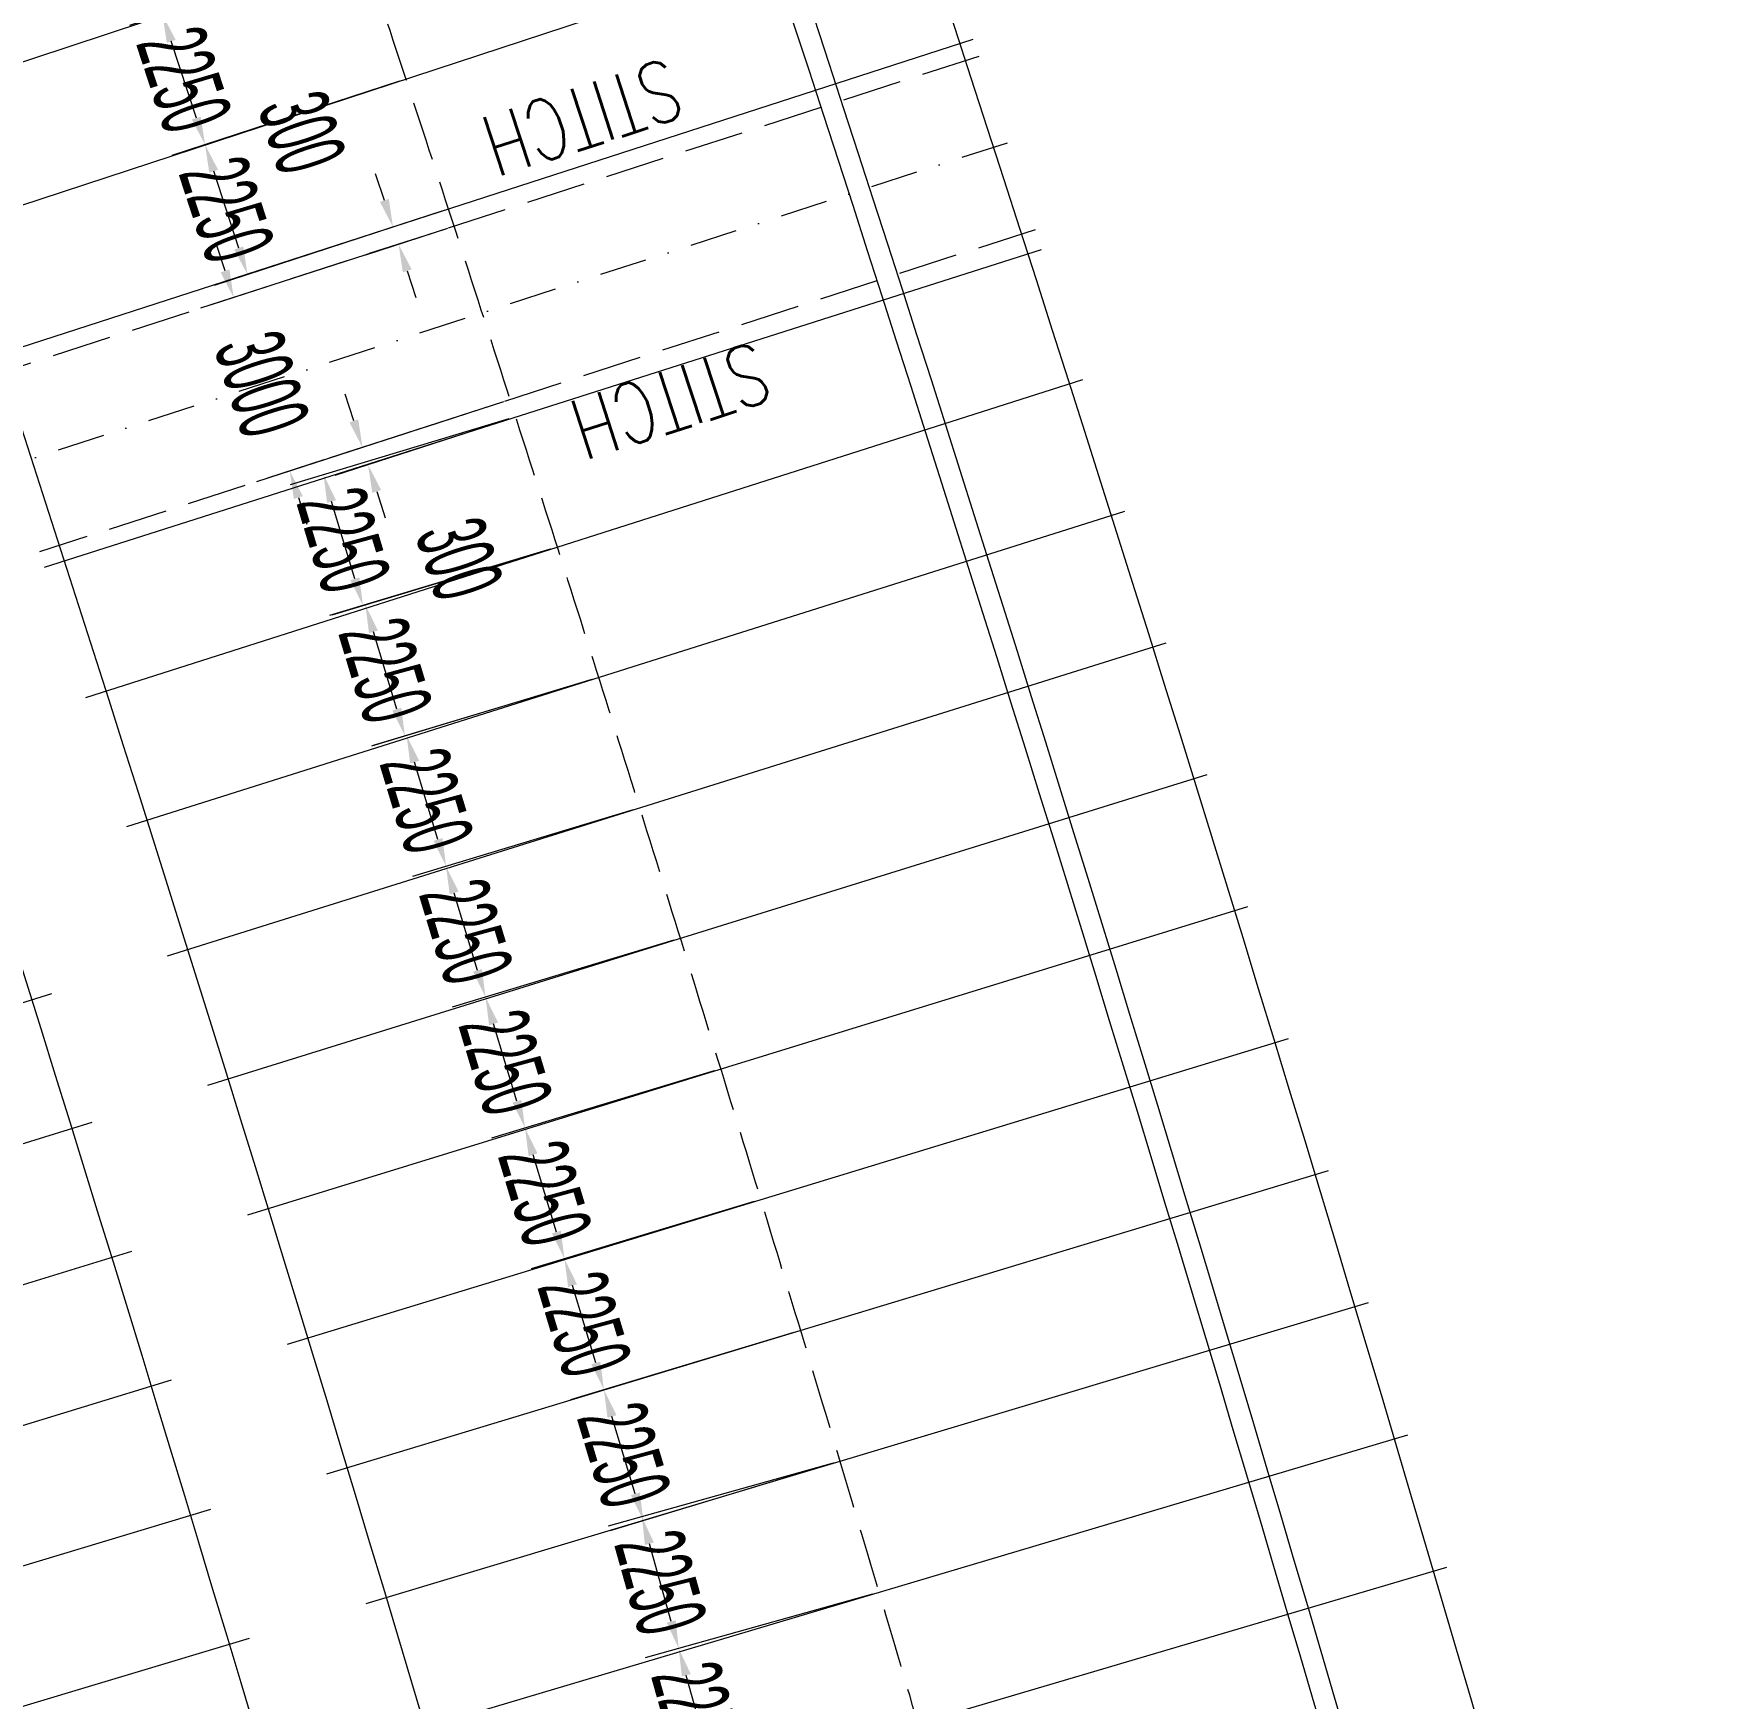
# Model space of a CAD drawing. Header units: millimetres. Extents: x 27228149 to 29012050, y 40856015 to 42918728.
# Drawn here: x 27320835 to 27348650, y 42768929 to 42796326 of the extents above; entities that cross this region are included whole.
import ezdxf

# ---------------------------------------------------------------- set-up
doc = ezdxf.new("R2010")
doc.units = ezdxf.units.MM
doc.header["$LTSCALE"] = 0.05
doc.linetypes.add('DGN Style 3', pattern=[27349.722329, 19535.51595, -7814.20638])
doc.linetypes.add('DGN Style 4', pattern=[31276.361035, 15628.41276, -7814.20638, 19.535516, -7814.20638])
doc.layers.get('Defpoints').update_dxf_attribs({"lineweight": 0})
for name, color, linetype, lineweight in [('InnerEdge_NB', 7, 'Continuous', 0), ('InnerEdge_SB', 7, 'Continuous', 0), ('OuterEdge_NB', 7, 'Continuous', 0), ('OuterEdge_SB', 7, 'Continuous', 0), ('PlacementCurve_NB', 1, 'DGN Style 3', 0), ('PlacementCurve_SB', 1, 'DGN Style 3', 0), ('S-_ANOT----_A-', 7, 'Continuous', 0), ('S-_ANOT----_T-', 7, 'Continuous', 0), ('S-_GRIDLINE_E- Adjusted', 6, 'DGN Style 4', 0), ('S-_SEG-----_E-NB', 3, 'Continuous', 13), ('S-_SEG-----_E-SB', 3, 'Continuous', 13), ('S-_WALLLBW-_E-', 40, 'Continuous', 13)]:
    doc.layers.add(name, color=color, linetype=linetype, lineweight=lineweight)
doc.styles.add('Styletxt', font='txt.shx')
doc.styles.add('StyleWORKING', font='WORKING.shx')
doc.dimstyles.new('dim300', dxfattribs={"dimtxt": 750, "dimasz": 750, "dimexe": 375, "dimexo": 375, "dimgap": 375, "dimtad": 1, "dimdec": 0, "dimzin": 11, "dimdsep": 46, "dimtxsty": 'StyleWORKING', "dimsah": 1, "dimcen": 0.09, "dimclrd": 7, "dimclre": 7, "dimadec": 4, "dimazin": 3, "dimtfac": 1, "dimtdec": 0, "dimtmove": 0, "dimatfit": 3, "dimfxl": 1, "dimtolj": 1, "dimtzin": 0, "dimlwd": 0, "dimlwe": 0, "dimarcsym": 0})

# ---------------------------------------------------------------- blocks, each defined once
blk = doc.blocks.new('*D13')
at = {"layer": 'Defpoints', "color": 0, "linetype": 'Continuous', "transparency": 16777216}
for p in [(27328769, 42790022), (27325606, 42789068), (27329445, 42787876)]:
    blk.add_point(p, dxfattribs=at)
at = {"layer": 'S-_ANOT----_A-', "linetype": 'Continuous', "transparency": 16777216}
for p, q in [((27328659, 42789989), (27325055, 42788902)), ((27329335, 42787843), (27325705, 42786748))]:
    blk.add_line(p, q, dxfattribs=at)
at = {"layer": 'S-_ANOT----_A-', "color": 7, "linetype": 'Continuous', "lineweight": 0, "transparency": 16777216}
blk.add_line((27326123, 42787354), (27325738, 42788627), dxfattribs=at)
at = {"layer": 'S-_ANOT----_A-', "color": 7, "linetype": 'Continuous', "transparency": 16777216}
for points in [[(27325812, 42788649), (27325665, 42788605), (27325606, 42789068)], [(27326196, 42787376), (27326049, 42787332), (27326255, 42786914)]]:
    blk.add_solid(points, dxfattribs=at)
at = {"layer": 'S-_ANOT----_A-', "color": 0, "linetype": 'Continuous', "transparency": 16777216, "insert": (27325932, 42787991), "char_height": 1150, "attachment_point": 5, "rotation": 286.7872, "style": 'StyleWORKING'}
blk.add_mtext('\\A1;{\\W0.47826;\\C0;2250}', dxfattribs=at)
blk = doc.blocks.new('*D14')
at = {"layer": 'Defpoints', "color": 0, "linetype": 'Continuous', "transparency": 16777216}
for p in [(27329459, 42787877), (27326295, 42786922), (27330134, 42785730)]:
    blk.add_point(p, dxfattribs=at)
at = {"layer": 'S-_ANOT----_A-', "linetype": 'Continuous', "transparency": 16777216}
for p, q in [((27329349, 42787843), (27325745, 42786756)), ((27330024, 42785697), (27326394, 42784602))]:
    blk.add_line(p, q, dxfattribs=at)
at = {"layer": 'S-_ANOT----_A-', "color": 7, "linetype": 'Continuous', "lineweight": 0, "transparency": 16777216}
blk.add_line((27326812, 42785209), (27326428, 42786482), dxfattribs=at)
at = {"layer": 'S-_ANOT----_A-', "color": 7, "linetype": 'Continuous', "transparency": 16777216}
for points in [[(27326501, 42786504), (27326355, 42786460), (27326295, 42786922)], [(27326886, 42785231), (27326739, 42785186), (27326945, 42784768)]]:
    blk.add_solid(points, dxfattribs=at)
at = {"layer": 'S-_ANOT----_A-', "color": 0, "linetype": 'Continuous', "transparency": 16777216, "insert": (27326621, 42785846), "char_height": 1150, "attachment_point": 5, "rotation": 286.7872, "style": 'StyleWORKING'}
blk.add_mtext('\\A1;{\\W0.47826;\\C0;2250}', dxfattribs=at)
blk = doc.blocks.new('*D227')
at = {"layer": 'Defpoints', "color": 0, "linetype": 'Continuous', "transparency": 16777216}
for p in [(27325548, 42799854), (27322256, 42798777), (27326258, 42797719)]:
    blk.add_point(p, dxfattribs=at)
at = {"layer": 'S-_ANOT----_A-', "linetype": 'Continuous', "transparency": 16777216}
for p, q in [((27325439, 42799819), (27321709, 42798599)), ((27326149, 42797683), (27322409, 42796460))]:
    blk.add_line(p, q, dxfattribs=at)
at = {"layer": 'S-_ANOT----_A-', "color": 7, "linetype": 'Continuous', "lineweight": 0, "transparency": 16777216}
blk.add_line((27322812, 42797076), (27322399, 42798340), dxfattribs=at)
at = {"layer": 'S-_ANOT----_A-', "color": 7, "linetype": 'Continuous', "transparency": 16777216}
for points in [[(27322472, 42798364), (27322326, 42798316), (27322256, 42798777)], [(27322885, 42797100), (27322739, 42797052), (27322955, 42796639)]]:
    blk.add_solid(points, dxfattribs=at)
at = {"layer": 'S-_ANOT----_A-', "color": 0, "linetype": 'Continuous', "transparency": 16777216, "insert": (27322607, 42797709), "char_height": 1150, "attachment_point": 5, "rotation": 288.1104, "style": 'StyleWORKING'}
blk.add_mtext('\\A1;{\\W0.47826;\\C0;2250}', dxfattribs=at)
blk = doc.blocks.new('*D228')
at = {"layer": 'Defpoints', "color": 0, "linetype": 'Continuous', "transparency": 16777216}
for p in [(27326258, 42797719), (27322955, 42796639), (27326963, 42795582)]:
    blk.add_point(p, dxfattribs=at)
at = {"layer": 'S-_ANOT----_A-', "linetype": 'Continuous', "transparency": 16777216}
for p, q in [((27326149, 42797683), (27322409, 42796460)), ((27326854, 42795547), (27323108, 42794322))]:
    blk.add_line(p, q, dxfattribs=at)
at = {"layer": 'S-_ANOT----_A-', "color": 7, "linetype": 'Continuous', "lineweight": 0, "transparency": 16777216}
blk.add_line((27323512, 42794938), (27323098, 42796202), dxfattribs=at)
at = {"layer": 'S-_ANOT----_A-', "color": 7, "linetype": 'Continuous', "transparency": 16777216}
for points in [[(27323171, 42796226), (27323025, 42796178), (27322955, 42796639)], [(27323584, 42794961), (27323439, 42794914), (27323655, 42794500)]]:
    blk.add_solid(points, dxfattribs=at)
at = {"layer": 'S-_ANOT----_A-', "color": 0, "linetype": 'Continuous', "transparency": 16777216, "insert": (27323306, 42795570), "char_height": 1150, "attachment_point": 5, "rotation": 288.1104, "style": 'StyleWORKING'}
blk.add_mtext('\\A1;{\\W0.47826;\\C0;2250}', dxfattribs=at)
blk = doc.blocks.new('*D236')
at = {"layer": 'Defpoints', "color": 0, "linetype": 'Continuous', "transparency": 16777216}
for p in [(27330137, 42785731), (27326973, 42784777), (27330812, 42783585)]:
    blk.add_point(p, dxfattribs=at)
at = {"layer": 'S-_ANOT----_A-', "linetype": 'Continuous', "transparency": 16777216}
for p, q in [((27330027, 42785698), (27326423, 42784611)), ((27330702, 42783552), (27327073, 42782457))]:
    blk.add_line(p, q, dxfattribs=at)
at = {"layer": 'S-_ANOT----_A-', "color": 7, "linetype": 'Continuous', "lineweight": 0, "transparency": 16777216}
blk.add_line((27327490, 42783063), (27327106, 42784336), dxfattribs=at)
at = {"layer": 'S-_ANOT----_A-', "color": 7, "linetype": 'Continuous', "transparency": 16777216}
for points in [[(27327180, 42784359), (27327033, 42784314), (27326973, 42784777)], [(27327564, 42783085), (27327417, 42783041), (27327623, 42782623)]]:
    blk.add_solid(points, dxfattribs=at)
at = {"layer": 'S-_ANOT----_A-', "color": 0, "linetype": 'Continuous', "transparency": 16777216, "insert": (27327300, 42783700), "char_height": 1150, "attachment_point": 5, "rotation": 286.7872, "style": 'StyleWORKING'}
blk.add_mtext('\\A1;{\\W0.47826;\\C0;2250}', dxfattribs=at)
blk = doc.blocks.new('*D237')
at = {"layer": 'Defpoints', "color": 0, "linetype": 'Continuous', "transparency": 16777216}
for p in [(27330812, 42783585), (27327623, 42782623), (27331482, 42781437)]:
    blk.add_point(p, dxfattribs=at)
at = {"layer": 'S-_ANOT----_A-', "linetype": 'Continuous', "transparency": 16777216}
for p, q in [((27330702, 42783552), (27327073, 42782457)), ((27331372, 42781404), (27327722, 42780303))]:
    blk.add_line(p, q, dxfattribs=at)
at = {"layer": 'S-_ANOT----_A-', "color": 7, "linetype": 'Continuous', "lineweight": 0, "transparency": 16777216}
blk.add_line((27328140, 42780909), (27327756, 42782182), dxfattribs=at)
at = {"layer": 'S-_ANOT----_A-', "color": 7, "linetype": 'Continuous', "transparency": 16777216}
for points in [[(27327829, 42782205), (27327683, 42782160), (27327623, 42782623)], [(27328213, 42780931), (27328067, 42780887), (27328273, 42780469)]]:
    blk.add_solid(points, dxfattribs=at)
at = {"layer": 'S-_ANOT----_A-', "color": 0, "linetype": 'Continuous', "transparency": 16777216, "insert": (27327949, 42781546), "char_height": 1150, "attachment_point": 5, "rotation": 286.7872, "style": 'StyleWORKING'}
blk.add_mtext('\\A1;{\\W0.47826;\\C0;2250}', dxfattribs=at)
blk = doc.blocks.new('*D238')
at = {"layer": 'Defpoints', "color": 0, "linetype": 'Continuous', "transparency": 16777216}
for p in [(27331482, 42781437), (27328273, 42780469), (27332147, 42779287)]:
    blk.add_point(p, dxfattribs=at)
at = {"layer": 'S-_ANOT----_A-', "linetype": 'Continuous', "transparency": 16777216}
for p, q in [((27331372, 42781404), (27327722, 42780303)), ((27332037, 42779254), (27328372, 42778149))]:
    blk.add_line(p, q, dxfattribs=at)
at = {"layer": 'S-_ANOT----_A-', "color": 7, "linetype": 'Continuous', "lineweight": 0, "transparency": 16777216}
blk.add_line((27328790, 42778755), (27328406, 42780028), dxfattribs=at)
at = {"layer": 'S-_ANOT----_A-', "color": 7, "linetype": 'Continuous', "transparency": 16777216}
for points in [[(27328479, 42780051), (27328332, 42780006), (27328273, 42780469)], [(27328863, 42778777), (27328717, 42778733), (27328923, 42778315)]]:
    blk.add_solid(points, dxfattribs=at)
at = {"layer": 'S-_ANOT----_A-', "color": 0, "linetype": 'Continuous', "transparency": 16777216, "insert": (27328599, 42779392), "char_height": 1150, "attachment_point": 5, "rotation": 286.7872, "style": 'StyleWORKING'}
blk.add_mtext('\\A1;{\\W0.47826;\\C0;2250}', dxfattribs=at)
blk = doc.blocks.new('*D239')
at = {"layer": 'Defpoints', "color": 0, "linetype": 'Continuous', "transparency": 16777216}
for p in [(27332147, 42779287), (27328923, 42778315), (27332807, 42777136)]:
    blk.add_point(p, dxfattribs=at)
at = {"layer": 'S-_ANOT----_A-', "linetype": 'Continuous', "transparency": 16777216}
for p, q in [((27332037, 42779254), (27328372, 42778149)), ((27332697, 42777103), (27329022, 42775995))]:
    blk.add_line(p, q, dxfattribs=at)
at = {"layer": 'S-_ANOT----_A-', "color": 7, "linetype": 'Continuous', "lineweight": 0, "transparency": 16777216}
blk.add_line((27329440, 42776601), (27329056, 42777874), dxfattribs=at)
at = {"layer": 'S-_ANOT----_A-', "color": 7, "linetype": 'Continuous', "transparency": 16777216}
for points in [[(27329129, 42777897), (27328982, 42777852), (27328923, 42778315)], [(27329513, 42776623), (27329366, 42776579), (27329573, 42776161)]]:
    blk.add_solid(points, dxfattribs=at)
at = {"layer": 'S-_ANOT----_A-', "color": 0, "linetype": 'Continuous', "transparency": 16777216, "insert": (27329249, 42777238), "char_height": 1150, "attachment_point": 5, "rotation": 286.7872, "style": 'StyleWORKING'}
blk.add_mtext('\\A1;{\\W0.47826;\\C0;2250}', dxfattribs=at)
blk = doc.blocks.new('*D240')
at = {"layer": 'Defpoints', "color": 0, "linetype": 'Continuous', "transparency": 16777216}
for p in [(27332807, 42777136), (27329573, 42776161), (27333461, 42774984)]:
    blk.add_point(p, dxfattribs=at)
at = {"layer": 'S-_ANOT----_A-', "linetype": 'Continuous', "transparency": 16777216}
for p, q in [((27332697, 42777103), (27329022, 42775995)), ((27333351, 42774950), (27329672, 42773840))]:
    blk.add_line(p, q, dxfattribs=at)
at = {"layer": 'S-_ANOT----_A-', "color": 7, "linetype": 'Continuous', "lineweight": 0, "transparency": 16777216}
blk.add_line((27330090, 42774447), (27329705, 42775720), dxfattribs=at)
at = {"layer": 'S-_ANOT----_A-', "color": 7, "linetype": 'Continuous', "transparency": 16777216}
for points in [[(27329779, 42775742), (27329632, 42775698), (27329573, 42776161)], [(27330163, 42774469), (27330016, 42774425), (27330222, 42774007)]]:
    blk.add_solid(points, dxfattribs=at)
at = {"layer": 'S-_ANOT----_A-', "color": 0, "linetype": 'Continuous', "transparency": 16777216, "insert": (27329899, 42775084), "char_height": 1150, "attachment_point": 5, "rotation": 286.7872, "style": 'StyleWORKING'}
blk.add_mtext('\\A1;{\\W0.47826;\\C0;2250}', dxfattribs=at)
blk = doc.blocks.new('*D241')
at = {"layer": 'Defpoints', "color": 0, "linetype": 'Continuous', "transparency": 16777216}
for p in [(27334110, 42772829), (27330847, 42771915), (27334754, 42770673)]:
    blk.add_point(p, dxfattribs=at)
at = {"layer": 'S-_ANOT----_A-', "linetype": 'Continuous', "transparency": 16777216}
for p, q in [((27333999, 42772798), (27330293, 42771759)), ((27334643, 42770642), (27330901, 42769593))]:
    blk.add_line(p, q, dxfattribs=at)
at = {"layer": 'S-_ANOT----_A-', "color": 7, "linetype": 'Continuous', "lineweight": 0, "transparency": 16777216}
blk.add_line((27331330, 42770191), (27330971, 42771472), dxfattribs=at)
at = {"layer": 'S-_ANOT----_A-', "color": 7, "linetype": 'Continuous', "transparency": 16777216}
for points in [[(27331045, 42771492), (27330897, 42771451), (27330847, 42771915)], [(27331404, 42770212), (27331256, 42770171), (27331454, 42769748)]]:
    blk.add_solid(points, dxfattribs=at)
at = {"layer": 'S-_ANOT----_A-', "color": 0, "linetype": 'Continuous', "transparency": 16777216, "insert": (27331152, 42770832), "char_height": 1150, "attachment_point": 5, "rotation": 285.6581, "style": 'StyleWORKING'}
blk.add_mtext('\\A1;{\\W0.47826;\\C0;2250}', dxfattribs=at)
blk = doc.blocks.new('*D242')
at = {"layer": 'Defpoints', "color": 0, "linetype": 'Continuous', "transparency": 16777216}
for p in [(27334754, 42770673), (27331454, 42769748), (27335392, 42768516)]:
    blk.add_point(p, dxfattribs=at)
at = {"layer": 'S-_ANOT----_A-', "linetype": 'Continuous', "transparency": 16777216}
for p, q in [((27334643, 42770642), (27330901, 42769593)), ((27335281, 42768485), (27331508, 42767427))]:
    blk.add_line(p, q, dxfattribs=at)
at = {"layer": 'S-_ANOT----_A-', "color": 7, "linetype": 'Continuous', "lineweight": 0, "transparency": 16777216}
blk.add_line((27331937, 42768025), (27331578, 42769305), dxfattribs=at)
at = {"layer": 'S-_ANOT----_A-', "color": 7, "linetype": 'Continuous', "transparency": 16777216}
for points in [[(27331652, 42769326), (27331505, 42769285), (27331454, 42769748)], [(27332011, 42768046), (27331863, 42768004), (27332061, 42767582)]]:
    blk.add_solid(points, dxfattribs=at)
at = {"layer": 'S-_ANOT----_A-', "color": 0, "linetype": 'Continuous', "transparency": 16777216, "insert": (27331759, 42768666), "char_height": 1150, "attachment_point": 5, "rotation": 285.6581, "style": 'StyleWORKING'}
blk.add_mtext('\\A1;{\\W0.47826;\\C0;2250}', dxfattribs=at)
blk = doc.blocks.new('*D858')
at = {"layer": 'Defpoints', "color": 0, "linetype": 'Continuous', "transparency": 16777216}
for p in [(27327662, 42793444, 0), (27326749, 42793147), (27327755, 42793159)]:
    blk.add_point(p, dxfattribs=at)
at = {"layer": 'S-_ANOT----_A-', "color": 7, "linetype": 'Continuous', "lineweight": 0, "transparency": 16777216}
for p, q in [((27326607, 42793584), (27326464, 42794021)), ((27326984, 42792424), (27327127, 42791987))]:
    blk.add_line(p, q, dxfattribs=at)
at = {"layer": 'S-_ANOT----_A-', "linetype": 'Continuous', "transparency": 16777216}
for p, q in [((27327553, 42793408), (27326202, 42792969)), ((27327646, 42793123), (27326295, 42792683))]:
    blk.add_line(p, q, dxfattribs=at)
at = {"layer": 'S-_ANOT----_A-', "color": 7, "linetype": 'Continuous', "transparency": 16777216}
for points in [[(27326680, 42793608), (27326534, 42793560), (27326749, 42793147)], [(27327057, 42792448), (27326911, 42792400), (27326842, 42792861)]]:
    blk.add_solid(points, dxfattribs=at)
at = {"layer": 'S-_ANOT----_A-', "color": 0, "linetype": 'Continuous', "transparency": 16777216, "insert": (27325250, 42794700), "char_height": 1150, "attachment_point": 5, "rotation": 288.0324, "style": 'StyleWORKING'}
blk.add_mtext('\\A1;{\\W0.47826;\\C0;300}', dxfattribs=at)
blk = doc.blocks.new('*D859')
at = {"layer": 'Defpoints', "color": 0, "linetype": 'Continuous', "transparency": 16777216}
for p in [(27328678, 42790304, 0), (27328771, 42790019), (27326247, 42789516)]:
    blk.add_point(p, dxfattribs=at)
at = {"layer": 'S-_ANOT----_A-', "linetype": 'Continuous', "transparency": 16777216}
for p, q in [((27328569, 42790269), (27325700, 42789339)), ((27328661, 42789983), (27325792, 42789054))]:
    blk.add_line(p, q, dxfattribs=at)
at = {"layer": 'S-_ANOT----_A-', "color": 7, "linetype": 'Continuous', "lineweight": 0, "transparency": 16777216}
for p, q in [((27326105, 42789954), (27325963, 42790392)), ((27326481, 42788793), (27326623, 42788356))]:
    blk.add_line(p, q, dxfattribs=at)
at = {"layer": 'S-_ANOT----_A-', "color": 7, "linetype": 'Continuous', "transparency": 16777216}
for points in [[(27326178, 42789978), (27326032, 42789930), (27326247, 42789516)], [(27326554, 42788817), (27326408, 42788770), (27326339, 42789231)]]:
    blk.add_solid(points, dxfattribs=at)
at = {"layer": 'S-_ANOT----_A-', "color": 0, "linetype": 'Continuous', "transparency": 16777216, "insert": (27327838, 42787681), "char_height": 1150, "attachment_point": 5, "rotation": 287.9519, "style": 'StyleWORKING'}
blk.add_mtext('\\A1;{\\W0.47826;\\C0;300}', dxfattribs=at)
blk = doc.blocks.new('*D1046')
at = {"layer": 'Defpoints', "color": 0, "linetype": 'Continuous', "transparency": 16777216}
for p in [(27326963, 42795582), (27323655, 42794500), (27327662, 42793444)]:
    blk.add_point(p, dxfattribs=at)
at = {"layer": 'S-_ANOT----_A-', "linetype": 'Continuous', "transparency": 16777216}
for p, q in [((27326854, 42795547), (27323108, 42794322)), ((27327553, 42793408), (27323807, 42792183))]:
    blk.add_line(p, q, dxfattribs=at)
at = {"layer": 'S-_ANOT----_A-', "color": 7, "linetype": 'Continuous', "lineweight": 0, "transparency": 16777216}
blk.add_line((27324211, 42792799), (27323798, 42794063), dxfattribs=at)
at = {"layer": 'S-_ANOT----_A-', "color": 7, "linetype": 'Continuous', "transparency": 16777216}
for points in [[(27323870, 42794087), (27323725, 42794039), (27323655, 42794500)], [(27324284, 42792823), (27324138, 42792775), (27324354, 42792362)]]:
    blk.add_solid(points, dxfattribs=at)
at = {"layer": 'S-_ANOT----_A-', "color": 0, "linetype": 'Continuous', "transparency": 16777216, "insert": (27324006, 42793432), "char_height": 1150, "attachment_point": 5, "rotation": 288.1104, "style": 'StyleWORKING'}
blk.add_mtext('\\A1;{\\W0.47826;\\C0;2250}', dxfattribs=at)
blk = doc.blocks.new('*D1047')
at = {"layer": 'Defpoints', "color": 0, "linetype": 'Continuous', "transparency": 16777216}
for p in [(27327755, 42793159), (27328679, 42790304, 0), (27325049, 42789130)]:
    blk.add_point(p, dxfattribs=at)
at = {"layer": 'S-_ANOT----_A-', "linetype": 'Continuous', "transparency": 16777216}
for p, q in [((27327646, 42793123), (27323579, 42791807)), ((27328569, 42790269), (27324502, 42788953))]:
    blk.add_line(p, q, dxfattribs=at)
at = {"layer": 'S-_ANOT----_A-', "color": 7, "linetype": 'Continuous', "lineweight": 0, "transparency": 16777216}
for p, q in [((27323984, 42792422), (27323842, 42792860)), ((27325191, 42788692), (27325332, 42788255))]:
    blk.add_line(p, q, dxfattribs=at)
at = {"layer": 'S-_ANOT----_A-', "color": 7, "linetype": 'Continuous', "transparency": 16777216}
for points in [[(27324057, 42792446), (27323911, 42792398), (27324126, 42791984)], [(27325264, 42788716), (27325118, 42788669), (27325049, 42789130)]]:
    blk.add_solid(points, dxfattribs=at)
at = {"layer": 'S-_ANOT----_A-', "color": 0, "linetype": 'Continuous', "transparency": 16777216, "insert": (27324589, 42790558), "char_height": 1150, "attachment_point": 5, "rotation": 287.9294, "style": 'StyleWORKING'}
blk.add_mtext('\\A1;{\\W0.47826;\\C0;3000}', dxfattribs=at)
blk = doc.blocks.new('*D1048')
at = {"layer": 'Defpoints', "color": 0, "linetype": 'Continuous', "transparency": 16777216}
for p in [(27333461, 42774984), (27330222, 42774007), (27334110, 42772829)]:
    blk.add_point(p, dxfattribs=at)
at = {"layer": 'S-_ANOT----_A-', "linetype": 'Continuous', "transparency": 16777216}
for p, q in [((27333351, 42774950), (27329672, 42773840)), ((27334000, 42772796), (27330322, 42771686))]:
    blk.add_line(p, q, dxfattribs=at)
at = {"layer": 'S-_ANOT----_A-', "color": 7, "linetype": 'Continuous', "lineweight": 0, "transparency": 16777216}
blk.add_line((27330739, 42772293), (27330355, 42773566), dxfattribs=at)
at = {"layer": 'S-_ANOT----_A-', "color": 7, "linetype": 'Continuous', "transparency": 16777216}
for points in [[(27330429, 42773588), (27330282, 42773544), (27330222, 42774007)], [(27330813, 42772315), (27330666, 42772271), (27330872, 42771852)]]:
    blk.add_solid(points, dxfattribs=at)
at = {"layer": 'S-_ANOT----_A-', "color": 0, "linetype": 'Continuous', "transparency": 16777216, "insert": (27330549, 42772930), "char_height": 1150, "attachment_point": 5, "rotation": 286.7872, "style": 'StyleWORKING'}
blk.add_mtext('\\A1;{\\W0.47826;\\C0;2250}', dxfattribs=at)

msp = doc.modelspace()

# ---------------------------------------------------------------- linework, layer by layer
at = {"layer": 'InnerEdge_NB'}
msp.add_lwpolyline([(27283724.5, 42878514.7, -0.0568157), (27345588.8, 42682480.7), (27368075.3, 42566916.3, 0.0263705), (27393633.3, 42464653, 0.0426618), (27458420.2, 42303807.1, 0.1075608), (27699785.7, 42006839.6, 0.026969), (27783127.3, 41947329.2), (27839783.5, 41911319.6)], format="xyb", dxfattribs=at)
at = {"layer": 'InnerEdge_SB'}
msp.add_lwpolyline([(27370363.7, 42569291.8), (27348239.1, 42682996.3, 0.0568157), (27286190.8, 42879613.7)], format="xyb", dxfattribs=at)
at = {"layer": 'OuterEdge_NB'}
msp.add_arc((26454853.3, 42509161.6), 893291, 11.011006, 26.2492157, dxfattribs=at)
at = {"layer": 'OuterEdge_SB'}
msp.add_arc((26454853.3, 42509161.6), 924291, 13.8451623, 26.2492156, dxfattribs=at)
at = {"layer": 'PlacementCurve_NB'}
msp.add_lwpolyline([(27288809.3, 42846343.4, -0.0480477), (27337834.2, 42680971.8), (27359958.8, 42567267.3, 0.0690894), (27451045.4, 42301107.2, 0.1079959), (27694979, 42000696.1, 0.0193193), (27725549.4, 41977271, 0.0146476), (27778701.6, 41940923.9), (27835716.4, 41904662.4)], format="xyb", dxfattribs=at)
at = {"layer": 'PlacementCurve_SB'}
msp.add_lwpolyline([(27305541.4, 42854039, -0.0482858), (27355899.2, 42684467.3), (27377998.9, 42570890.3, 0.0688708), (27467496.8, 42309348.2, 0.1110949), (27715510, 42007942.3, 0.028125), (27802629.8, 41947720.4), (27845874.9, 41921290)], format="xyb", dxfattribs=at)
at = {"layer": 'S-_GRIDLINE_E- Adjusted'}
msp.add_line((27336859.1, 42794527.7), (27264854.4, 42771230), dxfattribs=at)
at = {"layer": 'S-_SEG-----_E-NB'}
for p, q in [((27305408.4, 42775603.9), (27321134.8, 42780530.3)), ((27306057.4, 42773522.9), (27321795.9, 42778410.8)), ((27306701.4, 42771440.3), (27322451.8, 42776289.7)), ((27307340.4, 42769356.1), (27323102.5, 42774167)), ((27307974.2, 42767270.5), (27323748, 42772042.8)), ((27308602.9, 42765183.2), (27324388.4, 42769917))]:
    msp.add_line(p, q, dxfattribs=at)
at = {"layer": 'S-_SEG-----_E-SB'}
for p, q in [((27318523.1, 42795158.6), (27334880.1, 42800573.4)), ((27319221.6, 42793040.3), (27335591.6, 42798416)), ((27319910, 42790935.6), (27336303.3, 42796239.9)), ((27321009.9, 42787545), (27337426.1, 42792777.7)), ((27321693.2, 42785401.3), (27338109.4, 42790633.9)), ((27322367.8, 42783275.3), (27338796.5, 42788468.6)), ((27323037.2, 42781147.7), (27339478.4, 42786301.5)), ((27323701.4, 42779018.4), (27340154.9, 42784132.8)), ((27324360.4, 42776887.5), (27340826.1, 42781962.5)), ((27325014.2, 42774755), (27341492, 42779790.5)), ((27325662.7, 42772620.9), (27342152.5, 42777616.9)), ((27326306.1, 42770485.2), (27342807.8, 42775441.7)), ((27326944.1, 42768347.9), (27343457.7, 42773264.9)), ((27327577, 42766209.1), (27344102.2, 42771086.5))]:
    msp.add_line(p, q, dxfattribs=at)
at = {"layer": 'S-_SEG-----_E-SB', "linetype": 'DGN Style 3'}
for p, q in [((27336396.2, 42795954.5), (27320002.6, 42790650.2)), ((27337319.7, 42793100.2), (27320928.3, 42787796.6))]:
    msp.add_line(p, q, dxfattribs=at)
at = {"layer": 'S-_WALLLBW-_E-'}
for radius, start, end in [(924641, 13.8451623, 26.2492156), (892941, 11.011006, 26.2492157), (891541, 11.011006, 26.2492157), (926791, 13.8451623, 20.7565789)]:
    msp.add_arc((26454853.3, 42509161.6), radius, start, end, dxfattribs=at)

# ---------------------------------------------------------------- texts
at = {"layer": 'S-_ANOT----_T-', "linetype": 'Continuous', "style": 'Styletxt', "width": 0.75}
for p in [(27331283.8, 42795936.6), (27332734.5, 42791271.7)]:
    msp.add_text('STITCH', height=1000, rotation=198.0444, dxfattribs=at).set_placement(p)

# ---------------------------------------------------------------- dimensions: what is measured, and where the dimension line sits
at = {"layer": 'S-_ANOT----_A-', "linetype": 'Continuous'}
for base, p1, p2, angle, override, picture, middle, turn in [((27322255.8, 42798777.5), (27326258.2, 42797719.2), (27325548.3, 42799854.3), 108.11039, {"dimscale": 1000, "dimtxt": 1.15, "dimasz": 0.46, "dimexe": 0.575, "dimexo": 0.115, "dimgap": 0.2875, "dimtad": 1, "dimtih": 0, "dimtoh": 0, "dimlfac": 1, "dimsah": 1, "dimcen": 0, "dimse1": 0, "dimse2": 0, "dimclre": 256, "dimclrt": 0, "dimtol": 0, "dimtfac": 1, "dimtofl": 0, "dimtmove": 2, "dimatfit": 3, "dimfrac": 0, "dimtolj": 1, "dimlwe": 65535}, '*D227', (27322606.8, 42797708.7), 288.11039), ((27322955.2, 42796639), (27326962.9, 42795582.4), (27326258.2, 42797719.2), 108.11039, {"dimscale": 1000, "dimtxt": 1.15, "dimasz": 0.46, "dimexe": 0.575, "dimexo": 0.115, "dimgap": 0.2875, "dimtad": 1, "dimtih": 0, "dimtoh": 0, "dimlfac": 1, "dimsah": 1, "dimcen": 0, "dimse1": 0, "dimse2": 0, "dimclre": 256, "dimclrt": 0, "dimtol": 0, "dimtfac": 1, "dimtofl": 0, "dimtmove": 2, "dimatfit": 3, "dimfrac": 0, "dimtolj": 1, "dimlwe": 65535}, '*D228', (27323306.2, 42795570.1), 288.11039), ((27326749, 42793146.7), (27327755.3, 42793158.7), (27327662.4, 42793444, -0.2), 108.03237, {"dimscale": 1000, "dimtxt": 1.15, "dimasz": 0.46, "dimexe": 0.575, "dimexo": 0.115, "dimgap": 0.2875, "dimtad": 1, "dimtih": 0, "dimtoh": 0, "dimlfac": 1, "dimsah": 1, "dimcen": 0, "dimse1": 0, "dimse2": 0, "dimclre": 256, "dimclrt": 0, "dimtol": 0, "dimtfac": 1, "dimtofl": 0, "dimtmove": 2, "dimatfit": 3, "dimfrac": 0, "dimtolj": 1, "dimlwe": 65535}, '*D858', (27325250.2, 42794699.8), 288.03237), ((27323654.6, 42794500.4), (27327662.4, 42793444), (27326962.9, 42795582.4), 108.11039, {"dimscale": 1000, "dimtxt": 1.15, "dimasz": 0.46, "dimexe": 0.575, "dimexo": 0.115, "dimgap": 0.2875, "dimtad": 1, "dimtih": 0, "dimtoh": 0, "dimlfac": 1, "dimsah": 1, "dimcen": 0, "dimse1": 0, "dimse2": 0, "dimclre": 256, "dimclrt": 0, "dimtol": 0, "dimtfac": 1, "dimtofl": 0, "dimtmove": 2, "dimatfit": 3, "dimfrac": 0, "dimtolj": 1, "dimlwe": 65535}, '*D1046', (27324005.6, 42793431.6), 288.11039), ((27325049.2, 42789129.9), (27327755.3, 42793158.7), (27328678.8, 42790304.3, -0.2), 107.92939, {"dimscale": 1000, "dimtxt": 1.15, "dimasz": 0.46, "dimexe": 0.575, "dimexo": 0.115, "dimgap": 0.2875, "dimtad": 1, "dimjust": 0, "dimtih": 0, "dimtoh": 0, "dimlfac": 1, "dimsah": 1, "dimcen": 0, "dimse1": 0, "dimse2": 0, "dimclre": 256, "dimclrt": 0, "dimtol": 0, "dimtfac": 1, "dimtofl": 0, "dimtmove": 2, "dimatfit": 3, "dimfrac": 0, "dimtolj": 1, "dimlwe": 65535}, '*D1047', (27324588.7, 42790557.5), 287.92939), ((27326246.9, 42789516.4), (27328770.7, 42790018.7), (27328678.2, 42790304.1, 0.2), 107.95193, {"dimscale": 1000, "dimtxt": 1.15, "dimasz": 0.46, "dimexe": 0.575, "dimexo": 0.115, "dimgap": 0.2875, "dimtad": 1, "dimtih": 0, "dimtoh": 0, "dimlfac": 1, "dimsah": 1, "dimcen": 0, "dimse1": 0, "dimse2": 0, "dimclre": 256, "dimclrt": 0, "dimtol": 0, "dimtfac": 1, "dimtofl": 0, "dimtmove": 2, "dimatfit": 3, "dimfrac": 0, "dimtolj": 1, "dimlwe": 65535}, '*D859', (27327837.7, 42787680.8), 287.95193), ((27325605.6, 42789067.7), (27329444.6, 42787875.8), (27328769.3, 42790022.1), 106.7872, {"dimscale": 1000, "dimtxt": 1.15, "dimasz": 0.46, "dimexe": 0.575, "dimexo": 0.115, "dimgap": 0.2875, "dimtad": 1, "dimtih": 0, "dimtoh": 0, "dimlfac": 1, "dimsah": 1, "dimcen": 0, "dimse1": 0, "dimse2": 0, "dimclre": 256, "dimclrt": 0, "dimtol": 0, "dimtfac": 1, "dimtofl": 0, "dimtmove": 2, "dimatfit": 3, "dimfrac": 0, "dimtolj": 1, "dimlwe": 65535}, '*D13', (27325931.8, 42787991.1), 286.7872), ((27326295.2, 42786922.2), (27330134.2, 42785730.3), (27329458.9, 42787876.6), 106.7872, {"dimscale": 1000, "dimtxt": 1.15, "dimasz": 0.46, "dimexe": 0.575, "dimexo": 0.115, "dimgap": 0.2875, "dimtad": 1, "dimtih": 0, "dimtoh": 0, "dimlfac": 1, "dimsah": 1, "dimcen": 0, "dimse1": 0, "dimse2": 0, "dimclre": 256, "dimclrt": 0, "dimtol": 0, "dimtfac": 1, "dimtofl": 0, "dimtmove": 2, "dimatfit": 3, "dimfrac": 0, "dimtolj": 1, "dimlwe": 65535}, '*D14', (27326621.4, 42785845.6), 286.7872), ((27326973.3, 42784776.8), (27330812.4, 42783585), (27330137, 42785731.2), 106.7872, {"dimscale": 1000, "dimtxt": 1.15, "dimasz": 0.46, "dimexe": 0.575, "dimexo": 0.115, "dimgap": 0.2875, "dimtad": 1, "dimtih": 0, "dimtoh": 0, "dimlfac": 1, "dimsah": 1, "dimcen": 0, "dimse1": 0, "dimse2": 0, "dimclre": 256, "dimclrt": 0, "dimtol": 0, "dimtfac": 1, "dimtofl": 0, "dimtmove": 2, "dimatfit": 3, "dimfrac": 0, "dimtolj": 1, "dimlwe": 65535}, '*D236', (27327299.6, 42783700.2), 286.7872), ((27327623.1, 42782622.9), (27331482.4, 42781437), (27330812.4, 42783585), 106.7872, {"dimscale": 1000, "dimtxt": 1.15, "dimasz": 0.46, "dimexe": 0.575, "dimexo": 0.115, "dimgap": 0.2875, "dimtad": 1, "dimtih": 0, "dimtoh": 0, "dimlfac": 1, "dimsah": 1, "dimcen": 0, "dimse1": 0, "dimse2": 0, "dimclre": 256, "dimclrt": 0, "dimtol": 0, "dimtfac": 1, "dimtofl": 0, "dimtmove": 2, "dimatfit": 3, "dimfrac": 0, "dimtolj": 1, "dimlwe": 65535}, '*D237', (27327949.4, 42781546.2), 286.7872), ((27328272.9, 42780468.8), (27332147.2, 42779287.5), (27331482.4, 42781437), 106.7872, {"dimscale": 1000, "dimtxt": 1.15, "dimasz": 0.46, "dimexe": 0.575, "dimexo": 0.115, "dimgap": 0.2875, "dimtad": 1, "dimtih": 0, "dimtoh": 0, "dimlfac": 1, "dimsah": 1, "dimcen": 0, "dimse1": 0, "dimse2": 0, "dimclre": 256, "dimclrt": 0, "dimtol": 0, "dimtfac": 1, "dimtofl": 0, "dimtmove": 2, "dimatfit": 3, "dimfrac": 0, "dimtolj": 1, "dimlwe": 65535}, '*D238', (27328599.2, 42779392.2), 286.7872), ((27328922.8, 42778314.8), (27332806.7, 42777136.3), (27332147.2, 42779287.5), 106.7872, {"dimscale": 1000, "dimtxt": 1.15, "dimasz": 0.46, "dimexe": 0.575, "dimexo": 0.115, "dimgap": 0.2875, "dimtad": 1, "dimtih": 0, "dimtoh": 0, "dimlfac": 1, "dimsah": 1, "dimcen": 0, "dimse1": 0, "dimse2": 0, "dimclre": 256, "dimclrt": 0, "dimtol": 0, "dimtfac": 1, "dimtofl": 0, "dimtmove": 2, "dimatfit": 3, "dimfrac": 0, "dimtolj": 1, "dimlwe": 65535}, '*D239', (27329249, 42777238.1), 286.7872), ((27329572.6, 42776160.7), (27333461, 42774983.6), (27332806.7, 42777136.3), 106.7872, {"dimscale": 1000, "dimtxt": 1.15, "dimasz": 0.46, "dimexe": 0.575, "dimexo": 0.115, "dimgap": 0.2875, "dimtad": 1, "dimtih": 0, "dimtoh": 0, "dimlfac": 1, "dimsah": 1, "dimcen": 0, "dimse1": 0, "dimse2": 0, "dimclre": 256, "dimclrt": 0, "dimtol": 0, "dimtfac": 1, "dimtofl": 0, "dimtmove": 2, "dimatfit": 3, "dimfrac": 0, "dimtolj": 1, "dimlwe": 65535}, '*D240', (27329898.8, 42775084), 286.7872), ((27330222.4, 42774006.6), (27334110, 42772829.2), (27333461, 42774983.6), 106.7872, {"dimscale": 1000, "dimtxt": 1.15, "dimasz": 0.46, "dimexe": 0.575, "dimexo": 0.115, "dimgap": 0.2875, "dimtad": 1, "dimtih": 0, "dimtoh": 0, "dimlfac": 1, "dimsah": 1, "dimcen": 0, "dimse1": 0, "dimse2": 0, "dimclre": 256, "dimclrt": 0, "dimtol": 0, "dimtfac": 1, "dimtofl": 0, "dimtmove": 2, "dimatfit": 3, "dimfrac": 0, "dimtolj": 1, "dimlwe": 65535}, '*D1048', (27330548.7, 42772929.9), 286.7872), ((27330847, 42771914.6), (27334753.7, 42770673.2), (27334110, 42772829.2), 105.65813, {"dimscale": 1000, "dimtxt": 1.15, "dimasz": 0.46, "dimexe": 0.575, "dimexo": 0.115, "dimgap": 0.2875, "dimtad": 1, "dimtih": 0, "dimtoh": 0, "dimlfac": 1, "dimsah": 1, "dimcen": 0, "dimse1": 0, "dimse2": 0, "dimclre": 256, "dimclrt": 0, "dimtol": 0, "dimtfac": 1, "dimtofl": 0, "dimtmove": 2, "dimatfit": 3, "dimfrac": 0, "dimtolj": 1, "dimlwe": 65535}, '*D241', (27331152, 42770831.9), 285.65813), ((27331454.2, 42769748.4), (27335392.1, 42768515.7), (27334753.7, 42770673.2), 105.65813, {"dimscale": 1000, "dimtxt": 1.15, "dimasz": 0.46, "dimexe": 0.575, "dimexo": 0.115, "dimgap": 0.2875, "dimtad": 1, "dimtih": 0, "dimtoh": 0, "dimlfac": 1, "dimsah": 1, "dimcen": 0, "dimse1": 0, "dimse2": 0, "dimclre": 256, "dimclrt": 0, "dimtol": 0, "dimtfac": 1, "dimtofl": 0, "dimtmove": 2, "dimatfit": 3, "dimfrac": 0, "dimtolj": 1, "dimlwe": 65535}, '*D242', (27331759.1, 42768665.6), 285.65813)]:
    dim = msp.add_linear_dim(base=base, p1=p1, p2=p2, angle=angle, text='{\\W0.47826;\\C0;<>}', dimstyle='dim300', override=override, dxfattribs=at)
    dim.commit()
    dim.dimension.update_dxf_attribs({"geometry": picture, "text_midpoint": middle, "dimtype": 160, "text_rotation": turn})

doc.saveas('drawing.dxf')
